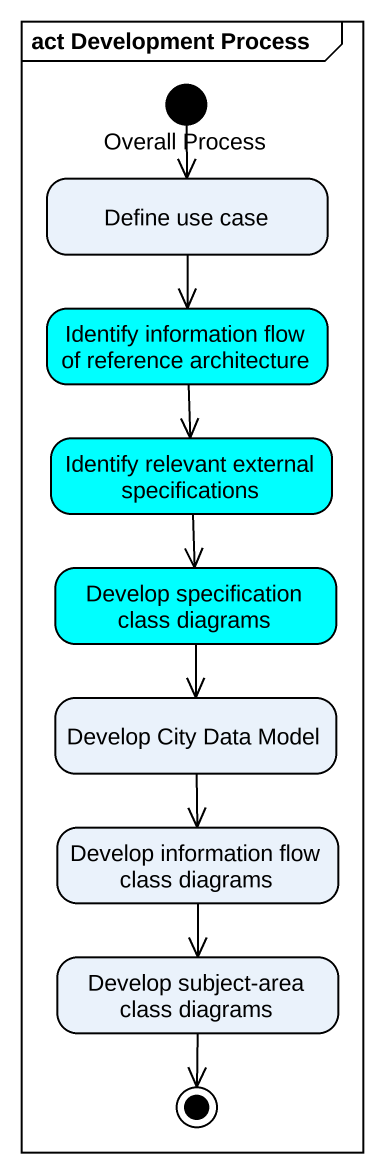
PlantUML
@startuml
mainframe act Development Process
hide empty description
state "Overall Process" as Overall_Process <<start>>
state "Define use case" as Define_use_case
state "Identify information flow of reference architecture" as Identify_information_flow #00FFFF
state "Identify relevant external specifications" as Identify_relevant_external #00FFFF
state "Develop specification class diagrams" as Develop_specification_class #00FFFF
state "Develop City Data Model" as Develop_City_Data_Model
state "Develop information flow class diagrams" as Develop_information_flow
state "Develop subject-area class diagrams" as Develop_subject_area_class
Overall_Process --> Define_use_case
Define_use_case --> Identify_information_flow
Identify_information_flow --> Identify_relevant_external
Identify_relevant_external --> Develop_specification_class
Develop_specification_class --> Develop_City_Data_Model
Develop_City_Data_Model --> Develop_information_flow
Develop_information_flow --> Develop_subject_area_class
Develop_subject_area_class --> [*]
@enduml
